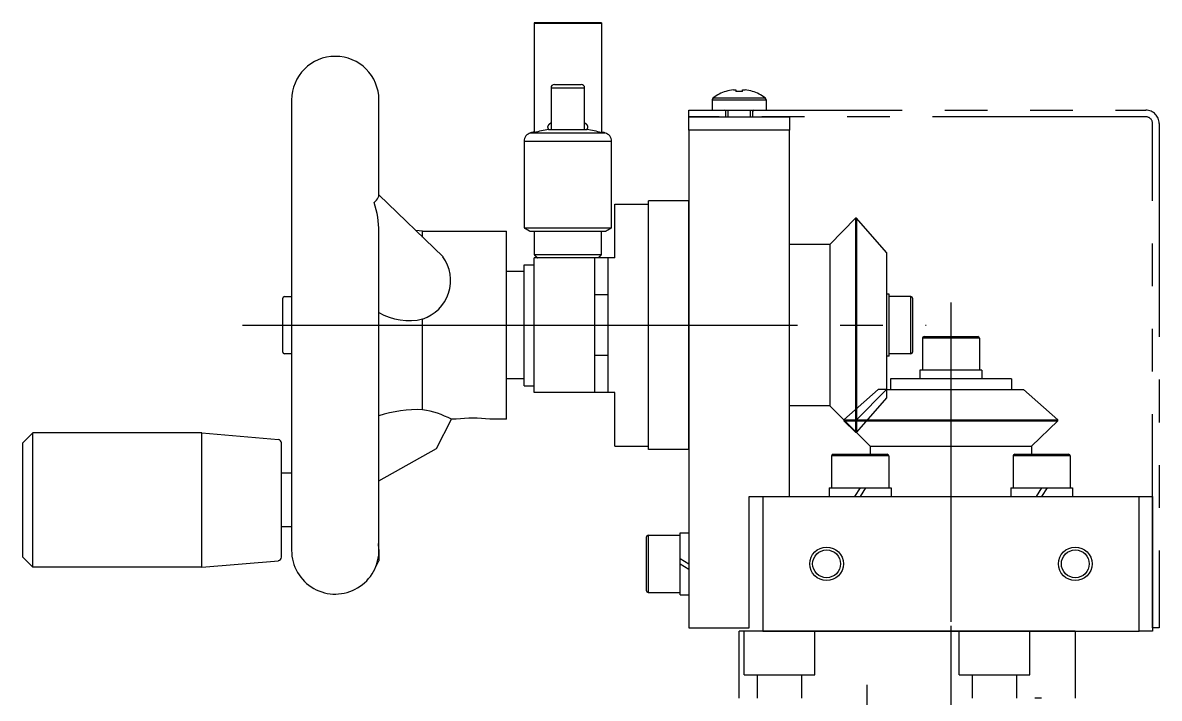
# Model space of a CAD drawing. Extents: x -165 to 277, y -418 to 62.
# Drawn here: x -138.1 to 31, y -230 to -129.5 of the extents above; entities that cross this region are included whole.
import ezdxf

# ---------------------------------------------------------------- set-up
doc = ezdxf.new("R2010")
doc.units = 0
for name, pattern in [('CENTER', [50.8, 31.75, -6.35, 6.35, -6.35]), ('DASHED', [19.05, 12.7, -6.35]), ('PHANTOM', [63.5, 31.75, -6.35, 6.35, -6.35, 6.35, -6.35])]:
    doc.linetypes.add(name, pattern=pattern)
doc.layers.get('0').update_dxf_attribs({"linetype": 'CONTINUOUS'})
doc.layers.add('CENTER', color=1, linetype='CENTER')
doc.layers.add('SCALE', color=7, linetype='CONTINUOUS')

msp = doc.modelspace()

# ---------------------------------------------------------------- linework, layer by layer
at = {"color": 7, "linetype": 'CONTINUOUS'}
for p, q in [((-62, -129.5), (-62, -129.62)), ((-62, -129.62), (-62, -145.88)), ((-52, -129.62), (-62, -129.62)), ((-52, -129.5), (-52, -129.62)), ((-52, -129.62), (-52, -145.88)), ((-59.5, -139.2), (-54.5, -139.2)), ((-59, -138.7), (-55, -138.7)), ((-33.48, -139.73), (-33.49, -139.71)), ((-32.37, -139.48), (-32.02, -139.48)), ((-32.02, -139.48), (-32.02, -139.73)), ((-30.99, -139.48), (-30.63, -139.48)), ((-30.99, -139.73), (-30.99, -139.48)), ((-29.51, -139.71), (-29.52, -139.73)), ((-98.1, -141), (-98.1, -208)), ((-85.1, -155.12), (-85.1, -141)), ((-35.5, -140.96), (-35.5, -142.5)), ((-35.5, -140.96), (-31.5, -140.96)), ((-35.35, -140.67), (-31.5, -140.67)), ((-31.5, -140.67), (-27.65, -140.67)), ((-31.5, -140.96), (-27.5, -140.96)), ((-27.5, -140.96), (-27.5, -142.5)), ((-39, -143.5), (-24, -143.5)), ((-39, -145.5), (-39, -143.5)), ((-35.5, -142.5), (-31.5, -142.5)), ((-33.5, -143.5), (-33.5, -142.7)), ((-31.5, -142.5), (-27.5, -142.5)), ((-29.5, -142.7), (-29.5, -143.5)), ((-24, -143.5), (-24, -145.5)), ((-59.84, -145.38), (-54.16, -145.38)), ((-62.53, -145.88), (-51.47, -145.88)), ((-39, -145.5), (-39, -219.5)), ((-24, -145.5), (-39, -145.5)), ((-24, -200), (-24, -145.5)), ((-63.5, -147.14), (-50.5, -147.14)), ((-75.57, -164.31), (-85.1, -155.12)), ((-50, -156.5), (-45, -156.5)), ((-50, -164.5), (-50, -156.5)), ((-45, -193), (-45, -156)), ((-39, -193), (-39, -156)), ((-14.21, -158.57), (-18, -162.5)), ((-14.21, -158.57), (-14.21, -174.5)), ((-14.07, -158.57), (-14.21, -158.57)), ((-14.07, -158.57), (-14.07, -174.5)), ((-9.56, -163.68), (-14.07, -158.57)), ((-85.1, -207.86), (-85.1, -160.61)), ((-78.6, -160.5), (-79.61, -160.41)), ((-78.6, -160.5), (-66.1, -160.5)), ((-78.6, -161.39), (-78.6, -160.5)), ((-66.1, -188.5), (-66.1, -160.5)), ((-63.5, -160), (-50.5, -160)), ((-62.63, -160.5), (-51.37, -160.5)), ((-62, -164), (-52, -164)), ((-18, -162.5), (-24, -162.5)), ((-18, -162.5), (-18, -174.5)), ((-9.56, -163.68), (-9.56, -174.5)), ((-63.5, -165.5), (-62, -165.5)), ((-63.5, -183.5), (-63.5, -165.5)), ((-62, -184.5), (-62, -164.5)), ((-62, -183.5), (-62, -165.5)), ((-53, -184.5), (-53, -164.5)), ((-51, -184.5), (-51, -164.5)), ((-63.5, -166.5), (-66.1, -166.5)), ((-99.4, -178.5), (-99.4, -170.5)), ((-99.15, -170.25), (-98.1, -170.25)), ((-9.2, -169.9), (-9.56, -169.9)), ((-9.2, -179.1), (-9.2, -169.9)), ((-5.95, -170.25), (-9.2, -170.25)), ((-5.95, -178.75), (-5.95, -170.25)), ((-5.7, -170.5), (-5.7, -178.5)), ((-78.6, -187.06), (-78.6, -173.57)), ((-18, -174.5), (-18, -186.5)), ((-14.21, -174.5), (-14.21, -190.43)), ((-14.07, -174.5), (-14.07, -190.43)), ((-9.56, -174.5), (-9.56, -184.06)), ((4.25, -176.45), (-4.25, -176.45)), ((-4.25, -176.45), (-4.25, -181.2)), ((-4, -176.2), (4, -176.2)), ((4.25, -176.45), (4.25, -181.2)), ((-98.1, -178.75), (-99.15, -178.75)), ((-9.2, -179.1), (-9.56, -179.1)), ((-5.95, -178.75), (-9.2, -178.75)), ((-63.5, -182.5), (-66.1, -182.5)), ((9, -182.5), (-9, -182.5)), ((-9, -182.5), (-9, -184.06)), ((4.6, -181.2), (-4.6, -181.2)), ((-4.6, -181.2), (-4.6, -182.5)), ((4.6, -181.2), (4.6, -182.5)), ((9, -182.5), (9, -184.06)), ((-63.5, -183.5), (-62, -183.5)), ((-9.56, -184.06), (-14.07, -188.57)), ((-9.56, -184.06), (10.82, -184.06)), ((15.92, -188.57), (10.82, -184.06)), ((-50, -192.5), (-50, -184.5)), ((-18, -186.5), (-24, -186.5)), ((-18, -186.5), (-12, -192.5)), ((-76.53, -192.83), (-74.3, -188.5)), ((-73.6, -188.5), (-74.3, -188.5)), ((-66.1, -188.5), (-68.6, -188.5)), ((-15.92, -188.57), (15.92, -188.57)), ((-15.92, -188.57), (-15.92, -188.71)), ((-15.92, -188.71), (15.92, -188.71)), ((-15.92, -188.71), (-14.21, -190.43)), ((12, -192.5), (15.92, -188.71)), ((15.92, -188.71), (15.92, -188.57)), ((-138.1, -192.02), (-136.6, -190.52)), ((-111.43, -190.52), (-136.6, -190.52)), ((-136.6, -210.52), (-136.6, -190.52)), ((-111.43, -190.52), (-100.06, -191.52)), ((-111.43, -210.52), (-111.43, -190.52)), ((-14.21, -190.43), (-14.07, -190.43)), ((-138.1, -209.02), (-138.1, -192.02)), ((-99.6, -209.03), (-99.6, -192.02)), ((-50, -192.5), (-45, -192.5)), ((-12, -192.5), (12, -192.5)), ((-12, -192.5), (-12, -193.7)), ((12, -192.5), (12, -193.7)), ((-85.1, -197.67), (-76.53, -192.83)), ((-17.75, -193.95), (-17.75, -198.7)), ((-9.25, -193.95), (-17.75, -193.95)), ((-17.5, -193.7), (-9.5, -193.7)), ((-9.25, -193.95), (-9.25, -198.7)), ((9.25, -193.95), (9.25, -198.7)), ((17.75, -193.95), (9.25, -193.95)), ((9.5, -193.7), (17.5, -193.7)), ((17.75, -193.95), (17.75, -198.7)), ((-98.1, -196.52), (-99.6, -196.52)), ((-18.09, -198.7), (-8.9, -198.7)), ((-18.09, -198.7), (-18.09, -200)), ((-13.52, -198.7), (-14.33, -200)), ((-12.71, -198.7), (-13.52, -200)), ((-8.9, -198.7), (-8.9, -200)), ((8.91, -198.7), (18.1, -198.7)), ((8.91, -198.7), (8.91, -200)), ((13.5, -198.7), (12.69, -200)), ((14.31, -198.7), (13.5, -200)), ((18.1, -198.7), (18.1, -200)), ((-30, -200), (-24, -200)), ((-30, -219.5), (-30, -200)), ((-28, -200), (28, -200)), ((-28, -200), (-28, -220)), ((28, -220), (28, -200)), ((28, -200), (30, -200)), ((30, -200), (30, -220)), ((-98.1, -204.52), (-99.6, -204.52)), ((-45.3, -210), (-45.3, -206)), ((-45.05, -205.75), (-45.05, -210)), ((-45.05, -205.75), (-40.3, -205.75)), ((-40.3, -205.4), (-39, -205.4)), ((-40.3, -214.6), (-40.3, -205.4)), ((-85.1, -207.86), (-85.15, -206.96)), ((-85.15, -206.96), (-85.1, -207.02)), ((-85.1, -207.86), (-85.1, -209.57)), ((-136.6, -210.52), (-138.1, -209.02)), ((-111.43, -210.52), (-100.06, -209.53)), ((-85.82, -210.96), (-85.1, -209.57)), ((-40.3, -209.19), (-39, -210)), ((-111.43, -210.52), (-136.6, -210.52)), ((-45.3, -214), (-45.3, -210)), ((-45.05, -210), (-45.05, -214.25)), ((-40.3, -210), (-39, -210.81)), ((-45.05, -214.25), (-40.3, -214.25)), ((-40.3, -214.6), (-39, -214.6)), ((-39, -219.5), (-30, -219.5)), ((18.5, -220), (-31.5, -220)), ((-31.5, -230), (-31.5, -220)), ((-28, -220), (28, -220)), ((18.5, -220), (18.5, -230)), ((30, -220), (28, -220))]:
    msp.add_line(p, q, dxfattribs=at)
at = {"color": 3, "linetype": 'PHANTOM'}
for p, q in [((-39, -142.5), (29, -142.5)), ((-39, -143.5), (-39, -142.5)), ((-39, -143.5), (-39, -142.5)), ((29, -143.5), (-39, -143.5)), ((30, -219.5), (30, -144.5)), ((31, -144.5), (31, -219.5)), ((31, -219.5), (30, -219.5))]:
    msp.add_line(p, q, dxfattribs=at)
at = {"color": 3, "linetype": 'CONTINUOUS'}
for p, q in [((-33.12, -143.5), (-33.12, -142.5)), ((-29.88, -142.5), (-29.88, -143.5))]:
    msp.add_line(p, q, dxfattribs=at)
at = {"color": 7}
msp.add_line((-52.5, -164.5), (-61.5, -164.5), dxfattribs=at)
at = {"color": 3, "linetype": 'DASHED'}
for p, q in [((2.68, -181.2), (-2.69, -181.2)), ((-10.82, -184.06), (-15.92, -188.57)), ((-9.56, -184.06), (-10.82, -184.06)), ((-9.56, -184.06), (-9.56, -185.32)), ((-9.56, -185.32), (-14.07, -190.42)), ((-30.75, -226.5), (-30.75, -220)), ((-20.25, -226.5), (-20.25, -220)), ((1.25, -226.5), (1.25, -220)), ((11.75, -226.5), (11.75, -220)), ((-30.75, -226.5), (-20.25, -226.5)), ((-28.8, -230), (-28.8, -226.5)), ((-22.2, -230), (-22.2, -226.5)), ((1.25, -226.5), (11.75, -226.5)), ((3.2, -230), (3.2, -226.5)), ((9.8, -230), (9.8, -226.5)), ((13.5, -230), (12.5, -230))]:
    msp.add_line(p, q, dxfattribs=at)
at = {"color": 7}
for points in [[(-52, -129.5, 0), (-52.16, -129.5, 0), (-52.32, -129.5, 0), (-52.48, -129.5, 0), (-52.63, -129.5, 0), (-52.79, -129.5, 0), (-52.95, -129.5, 0), (-53.11, -129.5, 0), (-53.27, -129.5, 0), (-53.43, -129.5, 0), (-53.59, -129.5, 0), (-53.75, -129.5, 0), (-53.9, -129.5, 0), (-54.06, -129.5, 0), (-54.22, -129.5, 0), (-54.38, -129.5, 0), (-54.54, -129.5, 0), (-54.7, -129.5, 0), (-54.86, -129.5, 0), (-55.02, -129.5, 0), (-55.17, -129.5, 0), (-55.33, -129.5, 0), (-55.49, -129.5, 0), (-55.65, -129.5, 0), (-55.81, -129.5, 0), (-55.97, -129.5, 0), (-56.13, -129.5, 0), (-56.29, -129.5, 0), (-56.44, -129.5, 0), (-56.6, -129.5, 0), (-56.76, -129.5, 0), (-56.92, -129.5, 0), (-57.08, -129.5, 0), (-57.24, -129.5, 0), (-57.4, -129.5, 0), (-57.56, -129.5, 0), (-57.71, -129.5, 0), (-57.87, -129.5, 0), (-58.03, -129.5, 0), (-58.19, -129.5, 0), (-58.35, -129.5, 0), (-58.51, -129.5, 0), (-58.67, -129.5, 0), (-58.82, -129.5, 0), (-58.98, -129.5, 0), (-59.14, -129.5, 0), (-59.3, -129.5, 0), (-59.46, -129.5, 0), (-59.62, -129.5, 0), (-59.78, -129.5, 0), (-59.94, -129.5, 0), (-60.09, -129.5, 0), (-60.25, -129.5, 0), (-60.41, -129.5, 0), (-60.57, -129.5, 0), (-60.73, -129.5, 0), (-60.89, -129.5, 0), (-61.05, -129.5, 0), (-61.21, -129.5, 0), (-61.36, -129.5, 0), (-61.52, -129.5, 0), (-61.68, -129.5, 0), (-61.84, -129.5, 0), (-62, -129.5, 0)], [(-59.5, -139.2, 0), (-59.5, -139.3, 0), (-59.5, -139.4, 0), (-59.5, -139.5, 0), (-59.5, -139.59, 0), (-59.5, -139.69, 0), (-59.5, -139.79, 0), (-59.5, -139.89, 0), (-59.5, -139.99, 0), (-59.5, -140.08, 0), (-59.5, -140.18, 0), (-59.5, -140.28, 0), (-59.5, -140.38, 0), (-59.5, -140.48, 0), (-59.5, -140.57, 0), (-59.5, -140.67, 0), (-59.5, -140.77, 0), (-59.5, -140.87, 0), (-59.5, -140.97, 0), (-59.5, -141.06, 0), (-59.5, -141.16, 0), (-59.5, -141.26, 0), (-59.5, -141.36, 0), (-59.5, -141.46, 0), (-59.5, -141.55, 0), (-59.5, -141.65, 0), (-59.5, -141.75, 0), (-59.5, -141.85, 0), (-59.5, -141.95, 0), (-59.5, -142.04, 0), (-59.5, -142.14, 0), (-59.5, -142.24, 0), (-59.5, -142.34, 0), (-59.5, -142.44, 0), (-59.5, -142.53, 0), (-59.5, -142.63, 0), (-59.5, -142.73, 0), (-59.5, -142.83, 0), (-59.5, -142.93, 0), (-59.5, -143.03, 0), (-59.5, -143.12, 0), (-59.5, -143.22, 0), (-59.5, -143.32, 0), (-59.5, -143.42, 0), (-59.5, -143.52, 0), (-59.5, -143.61, 0), (-59.5, -143.71, 0), (-59.5, -143.81, 0), (-59.5, -143.91, 0), (-59.5, -144.01, 0), (-59.5, -144.1, 0), (-59.5, -144.2, 0), (-59.5, -144.3, 0), (-59.5, -144.4, 0), (-59.5, -144.5, 0), (-59.5, -144.6, 0), (-59.5, -144.69, 0), (-59.5, -144.79, 0), (-59.5, -144.89, 0), (-59.5, -144.99, 0), (-59.5, -145.09, 0), (-59.5, -145.18, 0), (-59.5, -145.28, 0), (-59.5, -145.38, 0)], [(-54.5, -145.38, 0), (-54.5, -145.28, 0), (-54.5, -145.18, 0), (-54.5, -145.09, 0), (-54.5, -144.99, 0), (-54.5, -144.89, 0), (-54.5, -144.79, 0), (-54.5, -144.69, 0), (-54.5, -144.6, 0), (-54.5, -144.5, 0), (-54.5, -144.4, 0), (-54.5, -144.3, 0), (-54.5, -144.2, 0), (-54.5, -144.1, 0), (-54.5, -144.01, 0), (-54.5, -143.91, 0), (-54.5, -143.81, 0), (-54.5, -143.71, 0), (-54.5, -143.61, 0), (-54.5, -143.52, 0), (-54.5, -143.42, 0), (-54.5, -143.32, 0), (-54.5, -143.22, 0), (-54.5, -143.12, 0), (-54.5, -143.03, 0), (-54.5, -142.93, 0), (-54.5, -142.83, 0), (-54.5, -142.73, 0), (-54.5, -142.63, 0), (-54.5, -142.53, 0), (-54.5, -142.44, 0), (-54.5, -142.34, 0), (-54.5, -142.24, 0), (-54.5, -142.14, 0), (-54.5, -142.04, 0), (-54.5, -141.95, 0), (-54.5, -141.85, 0), (-54.5, -141.75, 0), (-54.5, -141.65, 0), (-54.5, -141.55, 0), (-54.5, -141.46, 0), (-54.5, -141.36, 0), (-54.5, -141.26, 0), (-54.5, -141.16, 0), (-54.5, -141.06, 0), (-54.5, -140.97, 0), (-54.5, -140.87, 0), (-54.5, -140.77, 0), (-54.5, -140.67, 0), (-54.5, -140.57, 0), (-54.5, -140.48, 0), (-54.5, -140.38, 0), (-54.5, -140.28, 0), (-54.5, -140.18, 0), (-54.5, -140.08, 0), (-54.5, -139.99, 0), (-54.5, -139.89, 0), (-54.5, -139.79, 0), (-54.5, -139.69, 0), (-54.5, -139.59, 0), (-54.5, -139.5, 0), (-54.5, -139.4, 0), (-54.5, -139.3, 0), (-54.5, -139.2, 0)], [(-63.5, -147.14, 0), (-63.5, -147.34, 0), (-63.5, -147.55, 0), (-63.5, -147.75, 0), (-63.5, -147.96, 0), (-63.5, -148.16, 0), (-63.5, -148.36, 0), (-63.5, -148.57, 0), (-63.5, -148.77, 0), (-63.5, -148.98, 0), (-63.5, -149.18, 0), (-63.5, -149.38, 0), (-63.5, -149.59, 0), (-63.5, -149.79, 0), (-63.5, -150, 0), (-63.5, -150.2, 0), (-63.5, -150.41, 0), (-63.5, -150.61, 0), (-63.5, -150.81, 0), (-63.5, -151.02, 0), (-63.5, -151.22, 0), (-63.5, -151.43, 0), (-63.5, -151.63, 0), (-63.5, -151.83, 0), (-63.5, -152.04, 0), (-63.5, -152.24, 0), (-63.5, -152.45, 0), (-63.5, -152.65, 0), (-63.5, -152.86, 0), (-63.5, -153.06, 0), (-63.5, -153.26, 0), (-63.5, -153.47, 0), (-63.5, -153.67, 0), (-63.5, -153.88, 0), (-63.5, -154.08, 0), (-63.5, -154.28, 0), (-63.5, -154.49, 0), (-63.5, -154.69, 0), (-63.5, -154.9, 0), (-63.5, -155.1, 0), (-63.5, -155.31, 0), (-63.5, -155.51, 0), (-63.5, -155.71, 0), (-63.5, -155.92, 0), (-63.5, -156.12, 0), (-63.5, -156.33, 0), (-63.5, -156.53, 0), (-63.5, -156.73, 0), (-63.5, -156.94, 0), (-63.5, -157.14, 0), (-63.5, -157.35, 0), (-63.5, -157.55, 0), (-63.5, -157.76, 0), (-63.5, -157.96, 0), (-63.5, -158.16, 0), (-63.5, -158.37, 0), (-63.5, -158.57, 0), (-63.5, -158.78, 0), (-63.5, -158.98, 0), (-63.5, -159.18, 0), (-63.5, -159.39, 0), (-63.5, -159.59, 0), (-63.5, -159.8, 0), (-63.5, -160, 0)], [(-50.5, -160, 0), (-50.5, -159.8, 0), (-50.5, -159.59, 0), (-50.5, -159.39, 0), (-50.5, -159.18, 0), (-50.5, -158.98, 0), (-50.5, -158.78, 0), (-50.5, -158.57, 0), (-50.5, -158.37, 0), (-50.5, -158.16, 0), (-50.5, -157.96, 0), (-50.5, -157.76, 0), (-50.5, -157.55, 0), (-50.5, -157.35, 0), (-50.5, -157.14, 0), (-50.5, -156.94, 0), (-50.5, -156.73, 0), (-50.5, -156.53, 0), (-50.5, -156.33, 0), (-50.5, -156.12, 0), (-50.5, -155.92, 0), (-50.5, -155.71, 0), (-50.5, -155.51, 0), (-50.5, -155.31, 0), (-50.5, -155.1, 0), (-50.5, -154.9, 0), (-50.5, -154.69, 0), (-50.5, -154.49, 0), (-50.5, -154.28, 0), (-50.5, -154.08, 0), (-50.5, -153.88, 0), (-50.5, -153.67, 0), (-50.5, -153.47, 0), (-50.5, -153.26, 0), (-50.5, -153.06, 0), (-50.5, -152.86, 0), (-50.5, -152.65, 0), (-50.5, -152.45, 0), (-50.5, -152.24, 0), (-50.5, -152.04, 0), (-50.5, -151.83, 0), (-50.5, -151.63, 0), (-50.5, -151.43, 0), (-50.5, -151.22, 0), (-50.5, -151.02, 0), (-50.5, -150.81, 0), (-50.5, -150.61, 0), (-50.5, -150.41, 0), (-50.5, -150.2, 0), (-50.5, -150, 0), (-50.5, -149.79, 0), (-50.5, -149.59, 0), (-50.5, -149.38, 0), (-50.5, -149.18, 0), (-50.5, -148.98, 0), (-50.5, -148.77, 0), (-50.5, -148.57, 0), (-50.5, -148.36, 0), (-50.5, -148.16, 0), (-50.5, -147.96, 0), (-50.5, -147.75, 0), (-50.5, -147.55, 0), (-50.5, -147.34, 0), (-50.5, -147.14, 0)], [(-63.5, -160, 0), (-63.49, -160.01, 0), (-63.47, -160.02, 0), (-63.46, -160.02, 0), (-63.44, -160.03, 0), (-63.43, -160.04, 0), (-63.42, -160.05, 0), (-63.4, -160.06, 0), (-63.39, -160.06, 0), (-63.38, -160.07, 0), (-63.36, -160.08, 0), (-63.35, -160.09, 0), (-63.33, -160.1, 0), (-63.32, -160.1, 0), (-63.31, -160.11, 0), (-63.29, -160.12, 0), (-63.28, -160.13, 0), (-63.27, -160.14, 0), (-63.25, -160.14, 0), (-63.24, -160.15, 0), (-63.22, -160.16, 0), (-63.21, -160.17, 0), (-63.2, -160.18, 0), (-63.18, -160.18, 0), (-63.17, -160.19, 0), (-63.16, -160.2, 0), (-63.14, -160.21, 0), (-63.13, -160.22, 0), (-63.11, -160.22, 0), (-63.1, -160.23, 0), (-63.09, -160.24, 0), (-63.07, -160.25, 0), (-63.06, -160.25, 0), (-63.05, -160.26, 0), (-63.03, -160.27, 0), (-63.02, -160.28, 0), (-63, -160.29, 0), (-62.99, -160.29, 0), (-62.98, -160.3, 0), (-62.96, -160.31, 0), (-62.95, -160.32, 0), (-62.94, -160.33, 0), (-62.92, -160.33, 0), (-62.91, -160.34, 0), (-62.89, -160.35, 0), (-62.88, -160.36, 0), (-62.87, -160.37, 0), (-62.85, -160.37, 0), (-62.84, -160.38, 0), (-62.83, -160.39, 0), (-62.81, -160.4, 0), (-62.8, -160.41, 0), (-62.78, -160.41, 0), (-62.77, -160.42, 0), (-62.76, -160.43, 0), (-62.74, -160.44, 0), (-62.73, -160.44, 0), (-62.72, -160.45, 0), (-62.7, -160.46, 0), (-62.69, -160.47, 0), (-62.67, -160.48, 0), (-62.66, -160.48, 0), (-62.65, -160.49, 0), (-62.63, -160.5, 0)], [(-62, -160.5, 0), (-62, -160.56, 0), (-62, -160.61, 0), (-62, -160.67, 0), (-62, -160.72, 0), (-62, -160.78, 0), (-62, -160.83, 0), (-62, -160.89, 0), (-62, -160.94, 0), (-62, -161, 0), (-62, -161.06, 0), (-62, -161.11, 0), (-62, -161.17, 0), (-62, -161.22, 0), (-62, -161.28, 0), (-62, -161.33, 0), (-62, -161.39, 0), (-62, -161.44, 0), (-62, -161.5, 0), (-62, -161.56, 0), (-62, -161.61, 0), (-62, -161.67, 0), (-62, -161.72, 0), (-62, -161.78, 0), (-62, -161.83, 0), (-62, -161.89, 0), (-62, -161.94, 0), (-62, -162, 0), (-62, -162.06, 0), (-62, -162.11, 0), (-62, -162.17, 0), (-62, -162.22, 0), (-62, -162.28, 0), (-62, -162.33, 0), (-62, -162.39, 0), (-62, -162.44, 0), (-62, -162.5, 0), (-62, -162.56, 0), (-62, -162.61, 0), (-62, -162.67, 0), (-62, -162.72, 0), (-62, -162.78, 0), (-62, -162.83, 0), (-62, -162.89, 0), (-62, -162.94, 0), (-62, -163, 0), (-62, -163.06, 0), (-62, -163.11, 0), (-62, -163.17, 0), (-62, -163.22, 0), (-62, -163.28, 0), (-62, -163.33, 0), (-62, -163.39, 0), (-62, -163.44, 0), (-62, -163.5, 0), (-62, -163.56, 0), (-62, -163.61, 0), (-62, -163.67, 0), (-62, -163.72, 0), (-62, -163.78, 0), (-62, -163.83, 0), (-62, -163.89, 0), (-62, -163.94, 0), (-62, -164, 0)], [(-52, -164, 0), (-52, -163.94, 0), (-52, -163.89, 0), (-52, -163.83, 0), (-52, -163.78, 0), (-52, -163.72, 0), (-52, -163.67, 0), (-52, -163.61, 0), (-52, -163.56, 0), (-52, -163.5, 0), (-52, -163.44, 0), (-52, -163.39, 0), (-52, -163.33, 0), (-52, -163.28, 0), (-52, -163.22, 0), (-52, -163.17, 0), (-52, -163.11, 0), (-52, -163.06, 0), (-52, -163, 0), (-52, -162.94, 0), (-52, -162.89, 0), (-52, -162.83, 0), (-52, -162.78, 0), (-52, -162.72, 0), (-52, -162.67, 0), (-52, -162.61, 0), (-52, -162.56, 0), (-52, -162.5, 0), (-52, -162.44, 0), (-52, -162.39, 0), (-52, -162.33, 0), (-52, -162.28, 0), (-52, -162.22, 0), (-52, -162.17, 0), (-52, -162.11, 0), (-52, -162.06, 0), (-52, -162, 0), (-52, -161.94, 0), (-52, -161.89, 0), (-52, -161.83, 0), (-52, -161.78, 0), (-52, -161.72, 0), (-52, -161.67, 0), (-52, -161.61, 0), (-52, -161.56, 0), (-52, -161.5, 0), (-52, -161.44, 0), (-52, -161.39, 0), (-52, -161.33, 0), (-52, -161.28, 0), (-52, -161.22, 0), (-52, -161.17, 0), (-52, -161.11, 0), (-52, -161.06, 0), (-52, -161, 0), (-52, -160.94, 0), (-52, -160.89, 0), (-52, -160.83, 0), (-52, -160.78, 0), (-52, -160.72, 0), (-52, -160.67, 0), (-52, -160.61, 0), (-52, -160.56, 0), (-52, -160.5, 0)], [(-51.37, -160.5, 0), (-51.35, -160.49, 0), (-51.34, -160.48, 0), (-51.32, -160.48, 0), (-51.31, -160.47, 0), (-51.3, -160.46, 0), (-51.28, -160.45, 0), (-51.27, -160.44, 0), (-51.26, -160.44, 0), (-51.24, -160.43, 0), (-51.23, -160.42, 0), (-51.21, -160.41, 0), (-51.2, -160.41, 0), (-51.19, -160.4, 0), (-51.17, -160.39, 0), (-51.16, -160.38, 0), (-51.15, -160.37, 0), (-51.13, -160.37, 0), (-51.12, -160.36, 0), (-51.1, -160.35, 0), (-51.09, -160.34, 0), (-51.08, -160.33, 0), (-51.06, -160.33, 0), (-51.05, -160.32, 0), (-51.04, -160.31, 0), (-51.02, -160.3, 0), (-51.01, -160.29, 0), (-50.99, -160.29, 0), (-50.98, -160.28, 0), (-50.97, -160.27, 0), (-50.95, -160.26, 0), (-50.94, -160.25, 0), (-50.93, -160.25, 0), (-50.91, -160.24, 0), (-50.9, -160.23, 0), (-50.88, -160.22, 0), (-50.87, -160.22, 0), (-50.86, -160.21, 0), (-50.84, -160.2, 0), (-50.83, -160.19, 0), (-50.82, -160.18, 0), (-50.8, -160.18, 0), (-50.79, -160.17, 0), (-50.77, -160.16, 0), (-50.76, -160.15, 0), (-50.75, -160.14, 0), (-50.73, -160.14, 0), (-50.72, -160.13, 0), (-50.71, -160.12, 0), (-50.69, -160.11, 0), (-50.68, -160.1, 0), (-50.66, -160.1, 0), (-50.65, -160.09, 0), (-50.64, -160.08, 0), (-50.62, -160.07, 0), (-50.61, -160.06, 0), (-50.6, -160.06, 0), (-50.58, -160.05, 0), (-50.57, -160.04, 0), (-50.55, -160.03, 0), (-50.54, -160.02, 0), (-50.53, -160.02, 0), (-50.51, -160.01, 0), (-50.5, -160, 0)], [(-62, -164, 0), (-61.99, -164.01, 0), (-61.98, -164.02, 0), (-61.98, -164.02, 0), (-61.97, -164.03, 0), (-61.96, -164.04, 0), (-61.95, -164.05, 0), (-61.94, -164.06, 0), (-61.94, -164.06, 0), (-61.93, -164.07, 0), (-61.92, -164.08, 0), (-61.91, -164.09, 0), (-61.9, -164.1, 0), (-61.9, -164.1, 0), (-61.89, -164.11, 0), (-61.88, -164.12, 0), (-61.87, -164.13, 0), (-61.86, -164.14, 0), (-61.86, -164.14, 0), (-61.85, -164.15, 0), (-61.84, -164.16, 0), (-61.83, -164.17, 0), (-61.82, -164.17, 0), (-61.82, -164.18, 0), (-61.81, -164.19, 0), (-61.8, -164.2, 0), (-61.79, -164.21, 0), (-61.79, -164.22, 0), (-61.78, -164.22, 0), (-61.77, -164.23, 0), (-61.76, -164.24, 0), (-61.75, -164.25, 0), (-61.75, -164.25, 0), (-61.74, -164.26, 0), (-61.73, -164.27, 0), (-61.72, -164.28, 0), (-61.71, -164.29, 0), (-61.71, -164.29, 0), (-61.7, -164.3, 0), (-61.69, -164.31, 0), (-61.68, -164.32, 0), (-61.67, -164.33, 0), (-61.67, -164.33, 0), (-61.66, -164.34, 0), (-61.65, -164.35, 0), (-61.64, -164.36, 0), (-61.63, -164.37, 0), (-61.63, -164.37, 0), (-61.62, -164.38, 0), (-61.61, -164.39, 0), (-61.6, -164.4, 0), (-61.59, -164.41, 0), (-61.59, -164.41, 0), (-61.58, -164.42, 0), (-61.57, -164.43, 0), (-61.56, -164.44, 0), (-61.56, -164.44, 0), (-61.55, -164.45, 0), (-61.54, -164.46, 0), (-61.53, -164.47, 0), (-61.52, -164.48, 0), (-61.52, -164.48, 0), (-61.51, -164.49, 0), (-61.5, -164.5, 0)], [(-52.5, -164.5, 0), (-52.49, -164.49, 0), (-52.48, -164.48, 0), (-52.48, -164.48, 0), (-52.47, -164.47, 0), (-52.46, -164.46, 0), (-52.45, -164.45, 0), (-52.44, -164.44, 0), (-52.44, -164.44, 0), (-52.43, -164.43, 0), (-52.42, -164.42, 0), (-52.41, -164.41, 0), (-52.4, -164.41, 0), (-52.4, -164.4, 0), (-52.39, -164.39, 0), (-52.38, -164.38, 0), (-52.37, -164.37, 0), (-52.36, -164.37, 0), (-52.36, -164.36, 0), (-52.35, -164.35, 0), (-52.34, -164.34, 0), (-52.33, -164.33, 0), (-52.32, -164.33, 0), (-52.32, -164.32, 0), (-52.31, -164.31, 0), (-52.3, -164.3, 0), (-52.29, -164.29, 0), (-52.29, -164.29, 0), (-52.28, -164.28, 0), (-52.27, -164.27, 0), (-52.26, -164.26, 0), (-52.25, -164.25, 0), (-52.25, -164.25, 0), (-52.24, -164.24, 0), (-52.23, -164.23, 0), (-52.22, -164.22, 0), (-52.21, -164.22, 0), (-52.21, -164.21, 0), (-52.2, -164.2, 0), (-52.19, -164.19, 0), (-52.18, -164.18, 0), (-52.17, -164.17, 0), (-52.17, -164.17, 0), (-52.16, -164.16, 0), (-52.15, -164.15, 0), (-52.14, -164.14, 0), (-52.13, -164.14, 0), (-52.13, -164.13, 0), (-52.12, -164.12, 0), (-52.11, -164.11, 0), (-52.1, -164.1, 0), (-52.09, -164.1, 0), (-52.09, -164.09, 0), (-52.08, -164.08, 0), (-52.07, -164.07, 0), (-52.06, -164.06, 0), (-52.06, -164.06, 0), (-52.05, -164.05, 0), (-52.04, -164.04, 0), (-52.03, -164.03, 0), (-52.02, -164.02, 0), (-52.02, -164.02, 0), (-52.01, -164.01, 0), (-52, -164, 0)]]:
    msp.add_polyline3d(points, dxfattribs=at)
at = {"color": 7, "linetype": 'CONTINUOUS'}
for points in [[(-59.5, -144.42, 0), (-59.51, -144.43, 0), (-59.52, -144.43, 0), (-59.53, -144.44, 0), (-59.55, -144.45, 0), (-59.56, -144.45, 0), (-59.57, -144.46, 0), (-59.58, -144.47, 0), (-59.59, -144.47, 0), (-59.6, -144.48, 0), (-59.61, -144.49, 0), (-59.62, -144.49, 0), (-59.63, -144.5, 0), (-59.64, -144.51, 0), (-59.65, -144.51, 0), (-59.66, -144.52, 0), (-59.67, -144.53, 0), (-59.68, -144.53, 0), (-59.69, -144.54, 0), (-59.7, -144.55, 0), (-59.71, -144.56, 0), (-59.72, -144.56, 0), (-59.73, -144.57, 0), (-59.74, -144.58, 0), (-59.75, -144.58, 0), (-59.76, -144.59, 0), (-59.76, -144.6, 0), (-59.77, -144.61, 0), (-59.78, -144.61, 0), (-59.79, -144.62, 0), (-59.8, -144.63, 0), (-59.8, -144.63, 0), (-59.81, -144.64, 0), (-59.82, -144.65, 0), (-59.83, -144.66, 0), (-59.83, -144.66, 0), (-59.84, -144.67, 0), (-59.85, -144.68, 0), (-59.85, -144.69, 0), (-59.86, -144.69, 0), (-59.87, -144.7, 0), (-59.87, -144.71, 0), (-59.88, -144.72, 0), (-59.89, -144.72, 0), (-59.89, -144.73, 0), (-59.9, -144.74, 0), (-59.9, -144.75, 0), (-59.91, -144.75, 0), (-59.91, -144.76, 0), (-59.92, -144.77, 0), (-59.92, -144.78, 0), (-59.93, -144.78, 0), (-59.93, -144.79, 0), (-59.94, -144.8, 0), (-59.94, -144.81, 0), (-59.94, -144.82, 0), (-59.95, -144.82, 0), (-59.95, -144.83, 0), (-59.96, -144.84, 0), (-59.96, -144.85, 0), (-59.96, -144.85, 0), (-59.97, -144.86, 0), (-59.97, -144.87, 0), (-59.97, -144.88, 0), (-59.98, -144.89, 0), (-59.98, -144.89, 0), (-59.98, -144.9, 0), (-59.98, -144.91, 0), (-59.99, -144.92, 0), (-59.99, -144.92, 0), (-59.99, -144.93, 0), (-59.99, -144.94, 0), (-59.99, -144.95, 0), (-59.99, -144.96, 0), (-60, -144.96, 0), (-60, -144.97, 0), (-60, -144.98, 0), (-60, -144.99, 0), (-60, -144.99, 0), (-60, -145, 0), (-60, -145.01, 0), (-60, -145.02, 0), (-60, -145.03, 0), (-60, -145.03, 0), (-60, -145.04, 0), (-60, -145.05, 0), (-60, -145.06, 0), (-60, -145.07, 0), (-60, -145.07, 0), (-60, -145.08, 0), (-59.99, -145.09, 0), (-59.99, -145.1, 0), (-59.99, -145.1, 0), (-59.99, -145.11, 0), (-59.99, -145.12, 0), (-59.99, -145.13, 0), (-59.98, -145.14, 0), (-59.98, -145.14, 0), (-59.98, -145.15, 0), (-59.98, -145.16, 0), (-59.97, -145.17, 0), (-59.97, -145.17, 0), (-59.97, -145.18, 0), (-59.96, -145.19, 0), (-59.96, -145.2, 0), (-59.96, -145.21, 0), (-59.95, -145.21, 0), (-59.95, -145.22, 0), (-59.95, -145.23, 0), (-59.94, -145.24, 0), (-59.94, -145.24, 0), (-59.93, -145.25, 0), (-59.93, -145.26, 0), (-59.92, -145.27, 0), (-59.92, -145.27, 0), (-59.91, -145.28, 0), (-59.91, -145.29, 0), (-59.9, -145.3, 0), (-59.9, -145.3, 0), (-59.89, -145.31, 0), (-59.89, -145.32, 0), (-59.88, -145.33, 0), (-59.87, -145.33, 0), (-59.87, -145.34, 0), (-59.86, -145.35, 0), (-59.86, -145.36, 0), (-59.85, -145.36, 0), (-59.84, -145.37, 0), (-59.84, -145.38, 0)], [(-54.16, -145.38, 0), (-54.16, -145.37, 0), (-54.15, -145.36, 0), (-54.14, -145.36, 0), (-54.14, -145.35, 0), (-54.13, -145.34, 0), (-54.12, -145.33, 0), (-54.12, -145.33, 0), (-54.11, -145.32, 0), (-54.11, -145.31, 0), (-54.1, -145.3, 0), (-54.1, -145.3, 0), (-54.09, -145.29, 0), (-54.09, -145.28, 0), (-54.08, -145.27, 0), (-54.08, -145.27, 0), (-54.07, -145.26, 0), (-54.07, -145.25, 0), (-54.06, -145.24, 0), (-54.06, -145.24, 0), (-54.05, -145.23, 0), (-54.05, -145.22, 0), (-54.05, -145.21, 0), (-54.04, -145.21, 0), (-54.04, -145.2, 0), (-54.03, -145.19, 0), (-54.03, -145.18, 0), (-54.03, -145.17, 0), (-54.03, -145.17, 0), (-54.02, -145.16, 0), (-54.02, -145.15, 0), (-54.02, -145.14, 0), (-54.02, -145.14, 0), (-54.01, -145.13, 0), (-54.01, -145.12, 0), (-54.01, -145.11, 0), (-54.01, -145.1, 0), (-54.01, -145.1, 0), (-54, -145.09, 0), (-54, -145.08, 0), (-54, -145.07, 0), (-54, -145.07, 0), (-54, -145.06, 0), (-54, -145.05, 0), (-54, -145.04, 0), (-54, -145.03, 0), (-54, -145.03, 0), (-54, -145.02, 0), (-54, -145.01, 0), (-54, -145, 0), (-54, -144.99, 0), (-54, -144.99, 0), (-54, -144.98, 0), (-54, -144.97, 0), (-54, -144.96, 0), (-54.01, -144.96, 0), (-54.01, -144.95, 0), (-54.01, -144.94, 0), (-54.01, -144.93, 0), (-54.01, -144.92, 0), (-54.01, -144.92, 0), (-54.02, -144.91, 0), (-54.02, -144.9, 0), (-54.02, -144.89, 0), (-54.02, -144.89, 0), (-54.03, -144.88, 0), (-54.03, -144.87, 0), (-54.03, -144.86, 0), (-54.04, -144.85, 0), (-54.04, -144.85, 0), (-54.04, -144.84, 0), (-54.05, -144.83, 0), (-54.05, -144.82, 0), (-54.05, -144.82, 0), (-54.06, -144.81, 0), (-54.06, -144.8, 0), (-54.07, -144.79, 0), (-54.07, -144.78, 0), (-54.08, -144.78, 0), (-54.08, -144.77, 0), (-54.09, -144.76, 0), (-54.09, -144.75, 0), (-54.1, -144.75, 0), (-54.1, -144.74, 0), (-54.11, -144.73, 0), (-54.11, -144.72, 0), (-54.12, -144.72, 0), (-54.13, -144.71, 0), (-54.13, -144.7, 0), (-54.14, -144.69, 0), (-54.15, -144.69, 0), (-54.15, -144.68, 0), (-54.16, -144.67, 0), (-54.17, -144.66, 0), (-54.17, -144.66, 0), (-54.18, -144.65, 0), (-54.19, -144.64, 0), (-54.2, -144.63, 0), (-54.2, -144.63, 0), (-54.21, -144.62, 0), (-54.22, -144.61, 0), (-54.23, -144.61, 0), (-54.24, -144.6, 0), (-54.24, -144.59, 0), (-54.25, -144.58, 0), (-54.26, -144.58, 0), (-54.27, -144.57, 0), (-54.28, -144.56, 0), (-54.29, -144.56, 0), (-54.3, -144.55, 0), (-54.31, -144.54, 0), (-54.32, -144.53, 0), (-54.33, -144.53, 0), (-54.34, -144.52, 0), (-54.35, -144.51, 0), (-54.36, -144.51, 0), (-54.37, -144.5, 0), (-54.38, -144.49, 0), (-54.39, -144.49, 0), (-54.4, -144.48, 0), (-54.41, -144.47, 0), (-54.42, -144.47, 0), (-54.43, -144.46, 0), (-54.44, -144.45, 0), (-54.45, -144.45, 0), (-54.46, -144.44, 0), (-54.48, -144.43, 0), (-54.49, -144.43, 0), (-54.5, -144.42, 0)]]:
    msp.add_polyline3d(points, dxfattribs=at)
at = {"color": 3, "linetype": 'CONTINUOUS'}
for centre in [(-18.5, -210), (18.5, -210)]:
    msp.add_circle(centre, 2.5, dxfattribs=at)
at = {"color": 7, "linetype": 'CONTINUOUS'}
for centre in [(-18.5, -210), (18.5, -210)]:
    msp.add_circle(centre, 2.07, dxfattribs=at)
for centre, radius, start, end in [((-91.6, -141), 6.5, 0, 180), ((-59, -139.2), 0.5, 90, 180), ((-55, -139.2), 0.5, 0, 90), ((-31.5, -145.9), 6.5, 107.8626, 126.3584), ((-31.5, -145.9), 6.48, 97.6968, 107.8351), ((-31.5, -146.89), 7.18, 85.8857, 94.1143), ((-31.5, -145.9), 6.48, 72.1649, 82.3032), ((-31.5, -145.9), 6.5, 53.6416, 72.1374), ((-35.14, -140.96), 0.36, 126.3584, 180), ((-27.86, -140.96), 0.36, 0, 53.6416), ((-33.7, -142.7), 0.2, 0, 90), ((-29.3, -142.7), 0.2, 90, 180), ((-58.08, -157.91), 12.65, 97.9905, 108.0631), ((-55.92, -157.91), 12.65, 71.9369, 82.0095), ((-62.2, -147.14), 1.3, 104.5701, 180), ((-57, -167.14), 21.97, 103.1544, 104.5701), ((-57, -167.14), 21.97, 75.4299, 76.8456), ((-51.8, -147.14), 1.3, 0, 75.4299), ((-88.3, -153.67), 3.6, 313.7895, 329.2334), ((-85.92, -155.1), 0.816, 329.6799, 358.5219), ((-98.58, -160.59), 13.48, 359.9182, 18.7196), ((-80.46, -167.84), 6.03, 287.9436, 35.8477), ((-99.15, -170.5), 0.25, 90, 180), ((-5.95, -170.5), 0.25, 0, 90), ((-80.64, -165.06), 8.75, 239.3292, 283.4595), ((-4, -176.45), 0.25, 90, 180), ((4, -176.45), 0.25, 0, 90), ((-99.15, -178.5), 0.25, 180, 270), ((-5.95, -178.5), 0.25, 270, 0), ((-79.14, -207.1), 20.04, 88.4678, 107.3123), ((-80.72, -200.54), 13.64, 61.953, 81.0723), ((-71.09, -204.84), 16.53, 81.3468, 98.7321), ((-100.1, -192.02), 0.5, 0, 85), ((-17.5, -193.95), 0.25, 90, 180), ((-9.5, -193.95), 0.25, 0, 90), ((9.5, -193.95), 0.25, 90, 180), ((17.5, -193.95), 0.25, 0, 90), ((-45.05, -206), 0.25, 90, 180), ((-91.6, -208), 6.5, 180.0069, 1.2501), ((-100.1, -209.03), 0.5, 275, 0), ((-45.05, -214), 0.25, 180, 270)]:
    msp.add_arc(centre, radius, start, end, dxfattribs=at)
at = {"color": 3, "linetype": 'PHANTOM'}
for radius in [2, 1]:
    msp.add_arc((29, -144.5), radius, 0, 90, dxfattribs=at)
at = {"layer": 'CENTER', "color": 1, "linetype": 'CENTER'}
for p, q in [((0, -171.1), (0, -230)), ((-105.4, -174.5), (-3.7, -174.5)), ((-99.1, -174.5), (-31.1, -174.5)), ((0, -174.2), (0, -402)), ((0, -181.1), (0, -240)), ((-12.5, -228), (-12.5, -402))]:
    msp.add_line(p, q, dxfattribs=at)
at = {"layer": 'SCALE', "color": 7, "linetype": 'CONTINUOUS'}
for p, q in [((-39, -156), (-45, -156)), ((-50, -164.5), (-62, -164.5)), ((-51, -170), (-53, -170)), ((-51, -179), (-53, -179)), ((-50, -184.5), (-62, -184.5)), ((-39, -193), (-45, -193))]:
    msp.add_line(p, q, dxfattribs=at)

doc.saveas('drawing.dxf')
